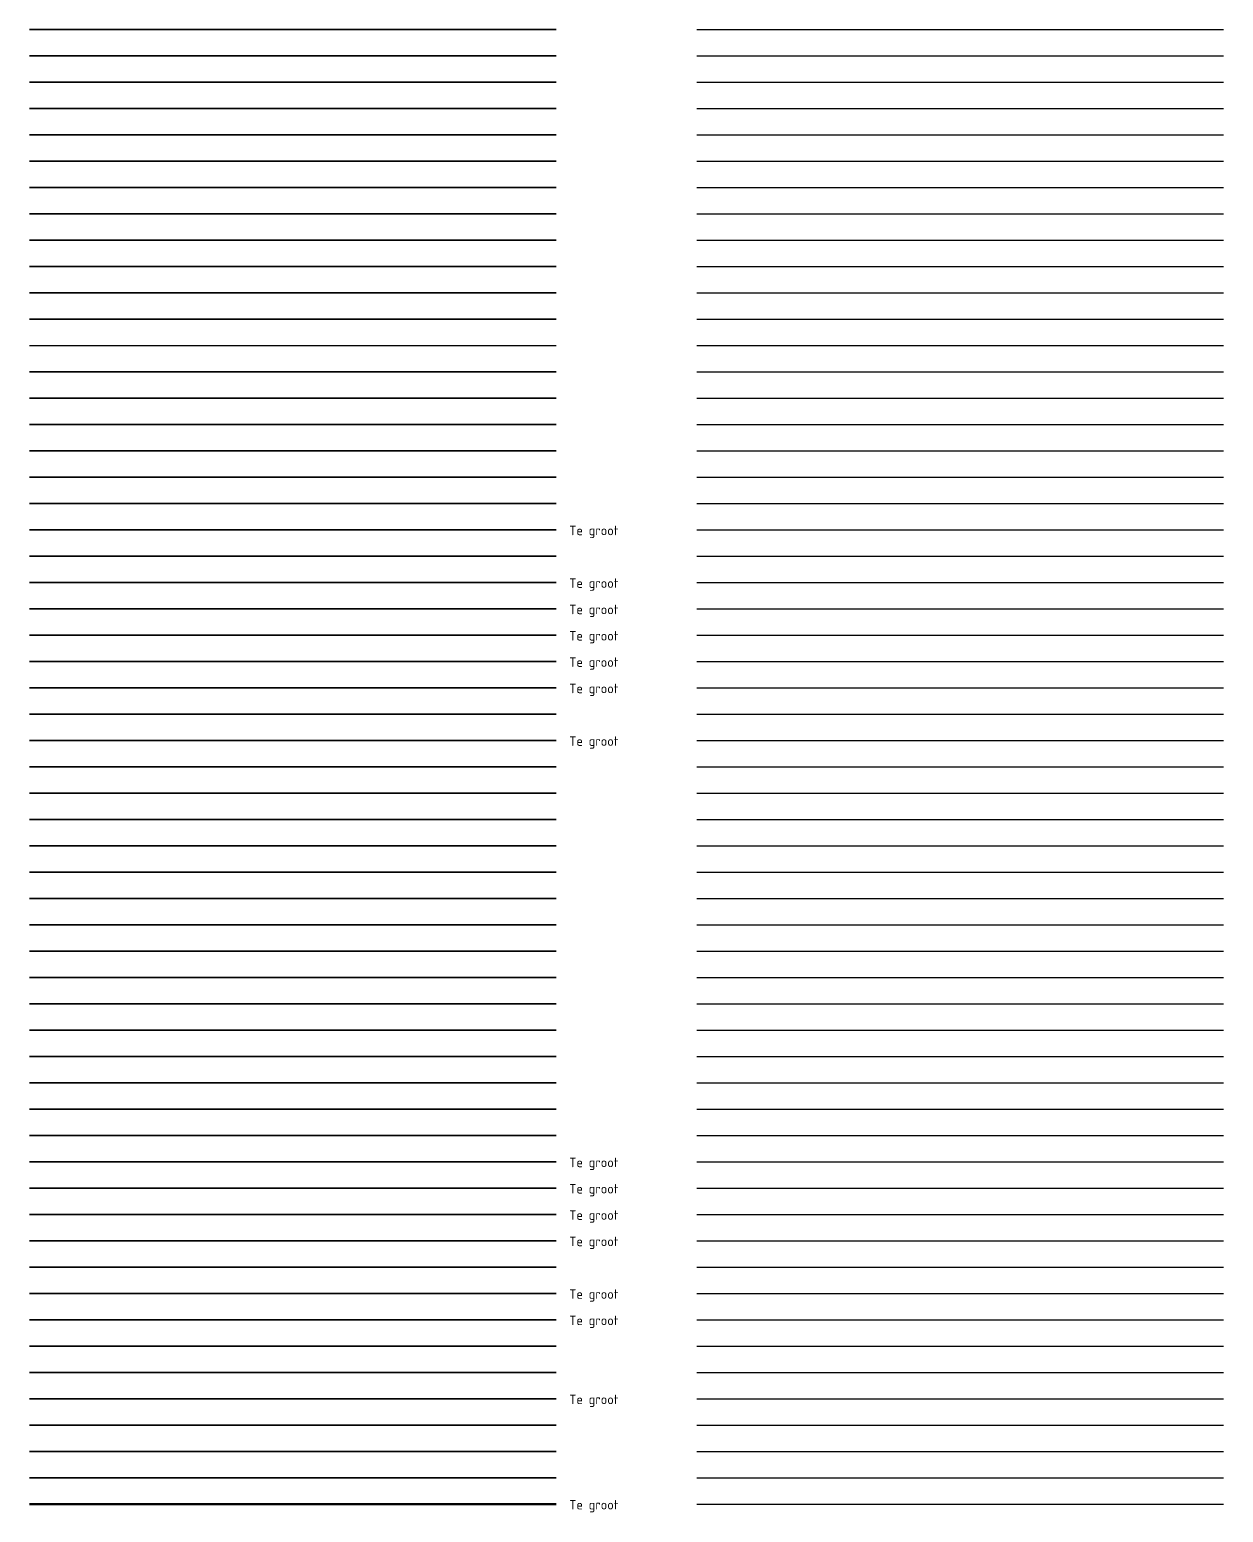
# Model space of a CAD drawing. Header units: metres. Extents: x 0 to 286, y 1 to 229.
# Drawn here: x 100 to 145.3, y 0.7 to 57 of the extents above; entities that cross this region are included whole.
import ezdxf
from ezdxf.lldxf.tags import DXFTag

# ---------------------------------------------------------------- set-up
doc = ezdxf.new("R2010")
doc.units = ezdxf.units.M
for name, color, linetype, lineweight in [('V-WE-BC-VOORSPANNING_MET AANHECHTING_KABEL-G', 180, 'V-BC-KABEL-SO', 50), ('V-WE-BV-GELEIDECONSTRUCTIE_GELEIDEBARRIER-G', 210, 'V-BV-GELEIDEBARRIER-SO', 35), ('V-WE-BV-GELEIDECONSTRUCTIE_GELEIDEBARRIER_STEPBARRIER-G', 210, 'V-BV-STEPBARRIER-SO', 35), ('V-WE-BV-GELEIDECONSTRUCTIE_GELEIDEBARRIER_STEPBARRIER_A1-G', 210, 'V-BV-A1-SO', 35), ('V-WE-BV-GELEIDECONSTRUCTIE_GELEIDEBARRIER_STEPBARRIER_BETON-G', 210, 'V-BV-STEPBARRIER_B-SO', 35), ('V-WE-BV-GELEIDECONSTRUCTIE_GELEIDEBARRIER_STEPBARRIER_BETON_PREFABGEKOPPELD-G', 210, 'V-BV-STEPBARRIER_BG-SO', 35), ('V-WE-BV-GELEIDECONSTRUCTIE_GELEIDEBARRIER_STEPBARRIER_BETON_PREFABVERANKERD-G', 210, 'V-BV-STEPBARRIER_BV-SO', 35), ('V-WE-BV-GELEIDECONSTRUCTIE_GELEIDEBARRIER_STEPBARRIER_BETON_SLIPFORMPAVER-G', 210, 'V-BV-SLIPFORM-SO', 35), ('V-WE-BV-GELEIDECONSTRUCTIE_GELEIDEBARRIER_STEPBARRIER_BEVER-G', 210, 'V-BV-BEVER-SO', 35), ('V-WE-BV-GELEIDECONSTRUCTIE_GELEIDEBARRIER_STEPBARRIER_RWS-G', 210, 'V-BV-RWS-SO', 35), ('V-WE-BV-GELEIDECONSTRUCTIE_GELEIDEBARRIER_STEPBARRIER_SAFEGUARD-G', 210, 'V-BV-SAFEGUARD-SO', 35), ('V-WE-BV-GELEIDECONSTRUCTIE_GELEIDEBARRIER_STEPBARRIER_STAALVERANKERD-G', 210, 'V-BV-STEPBARRIER_S-SO', 35), ('V-WE-BV-GELEIDECONSTRUCTIE_GELEIDEBARRIER_STEPBARRIER_VARIOGUARD-G', 210, 'V-BV-VARIOGUARD-SO', 35), ('V-WE-BV-GELEIDECONSTRUCTIE_GELEIDEBARRIER_STEPBARRIER_VECUSEC-G', 210, 'V-BV-VECUSEC-SO', 35), ('V-WE-BV-GELEIDECONSTRUCTIE_GELEIDERAIL-G', 210, 'V-BV-GELEIDERAIL-SO', 35), ('V-WE-BV-GELEIDECONSTRUCTIE_GELEIDERAIL_AARDENBAAN-G', 210, 'V-BV-GELEIDERAIL_A-SO', 35), ('V-WE-BV-GELEIDECONSTRUCTIE_GELEIDERAIL_AARDENBAAN_F2M40080-G', 210, 'V-BV-F2M40080-SO', 35), ('V-WE-BV-GELEIDECONSTRUCTIE_GELEIDERAIL_AARDENBAAN_VLP1Z13360-G', 210, 'V-BV-VLP1Z13360-SO', 35), ('V-WE-BV-GELEIDECONSTRUCTIE_GELEIDERAIL_AARDENBAAN_VLP1Z26760-G', 210, 'V-BV-VLP1Z26760-SO', 35), ('V-WE-BV-GELEIDECONSTRUCTIE_GELEIDERAIL_AARDENBAAN_VLP1ZC13360-G', 210, 'V-BV-VLP1ZC13360-SO', 35), ('V-WE-BV-GELEIDECONSTRUCTIE_GELEIDERAIL_AARDENBAAN_VLP2Z13380-G', 210, 'V-BV-VLP2Z13380-SO', 35), ('V-WE-BV-GELEIDECONSTRUCTIE_GELEIDERAIL_AARDENBAAN_VLP2Z26780-G', 210, 'V-BV-VLP2Z26780-SO', 35), ('V-WE-BV-GELEIDECONSTRUCTIE_GELEIDERAIL_AARDENBAAN_VLP2ZC13380-G', 210, 'V-BV-VLP2ZC13380-SO', 35), ('V-WE-BV-GELEIDECONSTRUCTIE_GELEIDERAIL_ANTIVERBLINDINGSSCHERM_FLEXLAMELLEN-G', 210, 'V-BV-ANTIVERBLINDINGSSCHERM-SO', 35), ('V-WE-BV-GELEIDECONSTRUCTIE_GELEIDERAIL_KUNSTWERK-G', 210, 'V-BV-GELEIDERAIL_K-SO', 35), ('V-WE-BV-GELEIDECONSTRUCTIE_GELEIDERAIL_KUNSTWERK_F2DL40080-G', 210, 'V-BV-F2DL40080-SO', 35), ('V-WE-BV-GELEIDECONSTRUCTIE_GELEIDERAIL_KUNSTWERK_VLP1DL13360-G', 210, 'V-BV-VLP1DL13360-SO', 35), ('V-WE-BV-GELEIDECONSTRUCTIE_GELEIDERAIL_KUNSTWERK_VLP1LV13360-G', 210, 'V-BV-VLP1LV13360-SO', 35), ('V-WE-BV-GELEIDECONSTRUCTIE_GELEIDERAIL_KUNSTWERK_VLP1R13360-G', 210, 'V-BV-VLP1R13360-SO', 35), ('V-WE-BV-GELEIDECONSTRUCTIE_GELEIDERAIL_KUNSTWERK_VLP2DL13380-G', 210, 'V-BV-VLP2DL13380-SO', 35), ('V-WE-BV-GELEIDECONSTRUCTIE_GELEIDERAIL_KUNSTWERK_VLP2R13380-G', 210, 'V-BV-VLP2R13380-SO', 35), ('V-WE-BV-LEUNING-G', 210, 'V-BV-LEUNING-SO', 35), ('V-WE-GK-BESCHOEIING-G', 130, 'V-GK-BESCHOEIING-SO', 35), ('V-WE-GK-BESCHOEIING_HOUT_PERKOENPALENRIJ-G', 130, 'V-GK-PERKOEN-SO', 35), ('V-WE-GR-BEPLANTING_CULTUUR_BOSPLANTSOEN-G', 90, 'V-GR-PLANTSOEN-SO', 35), ('V-WE-GW-MAAIVELD-G', 90, 'V-GW-MAAIVELD-SO', 35), ('V-WE-GW-NIETBAGGERVAK-G', 130, 'V-CONTINUOUS-SO', 35), ('V-WE-GW-RAAI-G', 10, 'V-GW-RAAI-SO', 35), ('V-WE-IE-TERREINAFSCHEIDING-G', 210, 'V-IE-TERREINAFSCHEIDING-SO', 35), ('V-WE-IE-TERREINAFSCHEIDING_KUNSTMATIG-G', 30, 'V-IE-TERREINAFSCHEIDING_KUNSTMATIG-SO', 35), ('V-WE-IE-TERREINAFSCHEIDING_NATUURLIJK-G', 60, 'V-IE-TERREINAFSCHEIDING_NATUURLIJK-SO', 35), ('V-WE-KG-BEHEERGRENS-G', 170, 'V-KG-BG-SO', 35), ('V-WE-KG-BEHEERGRENS_GEMEENTE-G', 170, 'V-KG-BGGEMEENTE-SO', 35), ('V-WE-KG-BEHEERGRENS_PRORAIL-G', 170, 'V-KG-BGPRORAIL-SO', 35), ('V-WE-KG-BEHEERGRENS_PROVINCIE-G', 170, 'V-KG-BGPROVINCIE-SO', 35), ('V-WE-KG-BEHEERGRENS_RIJK-G', 170, 'V-KG-BGRIJK-SO', 35), ('V-WE-KG-BEHEERGRENS_WATERSCHAP-G', 170, 'V-KG-BGWATERSCHAP-SO', 35), ('V-WE-KG-BENOGRENS-G', 170, 'V-KG-BENOG-SO', 35), ('V-WE-KG-BENOGRENS_GEMEENTE-G', 170, 'V-KG-BENOGGEMEENTE-SO', 35), ('V-WE-KG-BENOGRENS_PRORAIL-G', 170, 'V-KG-BENOGPRORAIL-SO', 35), ('V-WE-KG-BENOGRENS_PROVINCIE-G', 170, 'V-KG-BENOGPROVINCIE-SO', 35), ('V-WE-KG-BENOGRENS_RIJK-G', 170, 'V-KG-BENOGRIJK-SO', 35), ('V-WE-KG-BENOGRENS_RIJK_RWS-G', 170, 'V-KG-BENOGRIJKRWS-SO', 35), ('V-WE-KG-BENOGRENS_WATERSCHAP-G', 170, 'V-KG-BENOGWATERSCHAP-SO', 35), ('V-WE-KG-GRENS_AANKOOP-G', 130, 'V-KG-GVAANKOOP-SO', 35), ('V-WE-KG-GRENS_GRONDWATERBESCHERMINGSGEBIED-G', 150, 'V-KG-GWBG-SO', 35), ('V-WE-OG-AANPIJLING-T18', 10, 'Continuous', 18), ('V-WE-VH-KANTOPSLUITING_VOORKANTBAND-G', 7, 'V-CONTINUOUS-SO', 25)]:
    doc.layers.add(name, color=color, linetype=linetype, lineweight=lineweight)
doc.layers.add('V-WE-KG-BEHEERGRENS_RIJK_RWS-G', color=170, linetype='V-KG-BGRIJKRWS-SO')
doc.styles.add('NLCS-ISO-ANNOTATIEF-T18', font='NLCS-ISO.ttf', dxfattribs={"height": 1.8})
doc.styles.get("Standard").update_dxf_attribs({"font": 'arial.ttf'})
doc.linetypes.add('V-BC-KABEL-SO', pattern='A,10,-1,1.5,[24,NLCS.SHX,S=1,R=0,X=0,Y=0],1.5,-1', length=15)
doc.linetypes.add('V-BV-A1-SO', pattern='A,0.5,[19,NLCS.SHX,S=1,R=0,X=0.5,Y=0],-1,[19,NLCS.SHX,S=1,R=0,X=0.5,Y=0],-1,0.5,-1,[24,NLCS.SHX,S=0.6,R=0,X=0,Y=0],-1', length=5)
doc.linetypes.add('V-BV-ANTIVERBLINDINGSSCHERM-SO', pattern='A,1,[24,NLCS.SHX,S=0.6,R=0,X=0,Y=0],1,-1,[22,NLCS.SHX,S=1,R=0,X=0,Y=0],-1,2,-1,[22,NLCS.SHX,S=1,R=0,X=0,Y=0],-1', length=8)
doc.linetypes.add('V-BV-BEVER-SO', pattern='A,0.5,[17,NLCS.SHX,S=1,R=0,X=0,Y=0],-1,[17,NLCS.SHX,S=1,R=0,X=0,Y=0],-1,0.5,-1,[24,NLCS.SHX,S=0.6,R=0,X=0,Y=0],-1', length=5)
doc.linetypes.add('V-BV-F2DL40080-SO', pattern='A,2,-1,[248,NLCS.SHX,S=0.5,R=0,X=0,Y=0],-1,2,-1,[248,NLCS.SHX,S=0.5,R=0,X=0,Y=0],-1,2,-1,[248,NLCS.SHX,S=0.5,R=0,X=0,Y=0],-1,2,-2,[24,NLCS.SHX,S=0.6,R=0,X=0,Y=0],-2', length=18)
doc.linetypes.add('V-BV-F2M40080-SO', pattern='A,2,-1,[161,NLCS.SHX,S=0.5,R=0,X=0,Y=0],-1,2,-1,[161,NLCS.SHX,S=0.5,R=0,X=0,Y=0],-1,2,-1,[161,NLCS.SHX,S=0.5,R=0,X=0,Y=0],-1,2,-2,[24,NLCS.SHX,S=0.6,R=0,X=0,Y=0],-2', length=18)
doc.linetypes.add('V-BV-GELEIDEBARRIER-SO', pattern='A,5,[24,NLCS.SHX,S=1,R=0,X=0.5,Y=0],5,-3,[109,NLCS.SHX,S=1,R=0,X=0,Y=0],-3', length=16)
doc.linetypes.add('V-BV-GELEIDERAIL-SO', pattern='A,5,[24,NLCS.SHX,S=0.6,R=0,X=10.5,Y=0],5,-3,[108,NLCS.SHX,S=1,R=0,X=0,Y=0],-3', length=16)
doc.linetypes.add('V-BV-GELEIDERAIL_A-SO', pattern='A,2,-1,[160,NLCS.SHX,S=0.5,R=0,X=0,Y=0],-1,2,-1,[160,NLCS.SHX,S=0.5,R=0,X=0,Y=0],-1,2,-1,[160,NLCS.SHX,S=0.5,R=0,X=0,Y=0],-1,2,-2,[24,NLCS.SHX,S=0.6,R=0,X=0,Y=0],-2', length=18)
doc.linetypes.add('V-BV-GELEIDERAIL_K-SO', pattern='A,2,-1,[170,NLCS.SHX,S=0.5,R=0,X=0,Y=0],-1,2,-1,[170,NLCS.SHX,S=0.5,R=0,X=0,Y=0],-1,2,-1,[170,NLCS.SHX,S=0.5,R=0,X=0,Y=0],-1,2,-2,[24,NLCS.SHX,S=1,R=0,X=0,Y=0],-2', length=18)
doc.linetypes.add('V-BV-LEUNING-SO', pattern='A,1,[24,NLCS.SHX,S=0.6,R=0,X=0,Y=0],1,[69,NLCS.SHX,S=0.2,R=0,X=0,Y=0],1,[24,NLCS.SHX,S=1,R=0,X=0,Y=0],1', length=4)
doc.linetypes.add('V-BV-RWS-SO', pattern='A,0.5,[19,NLCS.SHX,S=1,R=0,X=0.5,Y=0],-1,[19,NLCS.SHX,S=1,R=0,X=0.5,Y=0],-1,0.5,-1,[24,NLCS.SHX,S=1,R=0,X=0,Y=0],-1', length=5)
doc.linetypes.add('V-BV-SAFEGUARD-SO', pattern='A,0.5,-2,[8,NLCS.SHX,S=1,R=0,X=-1,Y=0],0.5,-1,[24,NLCS.SHX,S=1,R=0,X=0,Y=0],-1', length=5)
doc.linetypes.add('V-BV-SLIPFORM-SO', pattern='A,1,-1,[9,NLCS.SHX,S=1,R=0,X=-1,Y=0],1,-1,[24,NLCS.SHX,S=1,R=0,X=0,Y=0],-1', length=5)
doc.linetypes.add('V-BV-STEPBARRIER-SO', pattern='A,1,-1,[16,NLCS.SHX,S=1,R=0,X=-1,Y=0],1,-1,[24,NLCS.SHX,S=1,R=0,X=0,Y=0],-1', length=5)
doc.linetypes.add('V-BV-STEPBARRIER_B-SO', pattern='A,1,-1,[17,NLCS.SHX,S=1,R=0,X=-1,Y=0],1,-1,[24,NLCS.SHX,S=0.6,R=0,X=0,Y=0],-1', length=5)
doc.linetypes.add('V-BV-STEPBARRIER_BG-SO', pattern='A,0.5,-1,[17,NLCS.SHX,S=1,R=0,X=-1,Y=0],1,[22,NLCS.SHX,S=1,R=0,X=0,Y=0],0.5,-1,[24,NLCS.SHX,S=0.6,R=0,X=0,Y=0],-1', length=5)
doc.linetypes.add('V-BV-STEPBARRIER_BV-SO', pattern='A,1,-1,[18,NLCS.SHX,S=1,R=0,X=-1,Y=0],1,-1,[24,NLCS.SHX,S=0.6,R=0,X=0,Y=0],-1', length=5)
doc.linetypes.add('V-BV-STEPBARRIER_S-SO', pattern='A,1,-1,[19,NLCS.SHX,S=1,R=0,X=-0.5,Y=0],1,-1,[24,NLCS.SHX,S=0.6,R=0,X=0,Y=0],-1', length=5)
doc.linetypes.add('V-BV-VARIOGUARD-SO', pattern='A,0.5,-2,[21,NLCS.SHX,S=1,R=0,X=-1,Y=0],0.5,-1,[24,NLCS.SHX,S=1,R=0,X=0,Y=0],-1', length=5)
doc.linetypes.add('V-BV-VECUSEC-SO', pattern='A,0.5,-2,[129,NLCS.SHX,S=1,R=0,X=-1,Y=0],0.5,-1,[24,NLCS.SHX,S=1,R=0,X=0,Y=0],-1', length=5)
doc.linetypes.add('V-BV-VLP1DL13360-SO', pattern='A,2,-1,[249,NLCS.SHX,S=0.5,R=0,X=0,Y=0],-1,2,-1,[249,NLCS.SHX,S=0.5,R=0,X=0,Y=0],-1,2,-1,[249,NLCS.SHX,S=0.5,R=0,X=0,Y=0],-1,2,-2,[24,NLCS.SHX,S=0.6,R=0,X=0,Y=0],-2', length=18)
doc.linetypes.add('V-BV-VLP1LV13360-SO', pattern='A,2,-1,[173,NLCS.SHX,S=0.5,R=0,X=0,Y=0],-1,2,-1,[173,NLCS.SHX,S=0.5,R=0,X=0,Y=0],-1,2,-1,[173,NLCS.SHX,S=0.5,R=0,X=0,Y=0],-1,2,-2,[24,NLCS.SHX,S=0.6,R=0,X=0,Y=0],-2', length=18)
doc.linetypes.add('V-BV-VLP1R13360-SO', pattern='A,2,-1,[130,NLCS.SHX,S=0.5,R=0,X=0,Y=0],-1,2,-1,[130,NLCS.SHX,S=0.5,R=0,X=0,Y=0],-1,2,-1,[130,NLCS.SHX,S=0.5,R=0,X=0,Y=0],-1,2,-2,[24,NLCS.SHX,S=0.6,R=0,X=0,Y=0],-2', length=18)
doc.linetypes.add('V-BV-VLP1Z13360-SO', pattern='A,2,-1,[127,NLCS.SHX,S=0.5,R=0,X=0,Y=0],-1,2,-1,[127,NLCS.SHX,S=0.5,R=0,X=0,Y=0],-1,2,-1,[127,NLCS.SHX,S=0.5,R=0,X=0,Y=0],-1,2,-2,[24,NLCS.SHX,S=0.6,R=0,X=0,Y=0],-2', length=18)
doc.linetypes.add('V-BV-VLP1Z26760-SO', pattern='A,2,-1,[164,NLCS.SHX,S=0.5,R=0,X=0,Y=0],-1,2,-1,[164,NLCS.SHX,S=0.5,R=0,X=0,Y=0],-1,2,-1,[164,NLCS.SHX,S=0.5,R=0,X=0,Y=0],-1,2,-2,[24,NLCS.SHX,S=0.6,R=0,X=0,Y=0],-2', length=18)
doc.linetypes.add('V-BV-VLP1ZC13360-SO', pattern='A,2,-1,[162,NLCS.SHX,S=0.5,R=0,X=0,Y=0],-1,2,-1,[162,NLCS.SHX,S=0.5,R=0,X=0,Y=0],-1,2,-1,[162,NLCS.SHX,S=0.5,R=0,X=0,Y=0],-1,2,-2,[24,NLCS.SHX,S=0.6,R=0,X=0,Y=0],-2', length=18)
doc.linetypes.add('V-BV-VLP2DL13380-SO', pattern='A,2,-1,[172,NLCS.SHX,S=0.5,R=0,X=0,Y=0],-1,2,-1,[172,NLCS.SHX,S=0.5,R=0,X=0,Y=0],-1,2,-1,[172,NLCS.SHX,S=0.5,R=0,X=0,Y=0],-1,2,-2,[24,NLCS.SHX,S=0.6,R=0,X=0,Y=0],-2', length=18)
doc.linetypes.add('V-BV-VLP2R13380-SO', pattern='A,2,-1,[131,NLCS.SHX,S=0.5,R=0,X=0,Y=0],-1,2,-1,[131,NLCS.SHX,S=0.5,R=0,X=0,Y=0],-1,2,-1,[131,NLCS.SHX,S=0.5,R=0,X=0,Y=0],-1,2,-2,[24,NLCS.SHX,S=0.6,R=0,X=0,Y=0],-2', length=18)
doc.linetypes.add('V-BV-VLP2Z13380-SO', pattern='A,2,-1,[165,NLCS.SHX,S=0.5,R=0,X=0,Y=0],-1,2,-1,[165,NLCS.SHX,S=0.5,R=0,X=0,Y=0],-1,2,-1,[165,NLCS.SHX,S=0.5,R=0,X=0,Y=0],-1,2,-2,[24,NLCS.SHX,S=0.6,R=0,X=0,Y=0],-2', length=18)
doc.linetypes.add('V-BV-VLP2Z26780-SO', pattern='A,2,-1,[167,NLCS.SHX,S=0.5,R=0,X=0,Y=0],-1,2,-1,[167,NLCS.SHX,S=0.5,R=0,X=0,Y=0],-1,2,-1,[167,NLCS.SHX,S=0.5,R=0,X=0,Y=0],-1,2,-2,[24,NLCS.SHX,S=0.6,R=0,X=0,Y=0],-2', length=18)
doc.linetypes.add('V-BV-VLP2ZC13380-SO', pattern='A,2,-1,[166,NLCS.SHX,S=0.5,R=0,X=0,Y=0],-1,2,-1,[166,NLCS.SHX,S=0.5,R=0,X=0,Y=0],-1,2,-1,[166,NLCS.SHX,S=0.5,R=0,X=0,Y=0],-1,2,-2,[24,NLCS.SHX,S=0.6,R=0,X=0,Y=0],-2', length=18)
doc.linetypes.add('V-CONTINUOUS-SO', pattern='A,3.5,[24,NLCS.SHX,S=0.5,R=0,X=0,Y=0],3.5', length=7)
doc.linetypes.add('V-GK-BESCHOEIING-SO', pattern='A,9,[23,NLCS.SHX,S=1,R=0,X=0,Y=0],9,-3,[1,NLCS.SHX,S=0.6,R=0,X=0,Y=0],-3', length=24)
doc.linetypes.add('V-GK-PERKOEN-SO', pattern='A,9,[23,NLCS.SHX,S=1,R=0,X=0,Y=0],9,-2.4,[2,NLCS.SHX,S=0.6,R=0,X=0,Y=0],-2.4,[2,NLCS.SHX,S=0.6,R=0,X=0,Y=0],-2.4,[2,NLCS.SHX,S=0.6,R=0,X=0,Y=0],-2.4,[2,NLCS.SHX,S=0.6,R=0,X=0,Y=0],-2.4', length=30)
doc.linetypes.add('V-GR-PLANTSOEN-SO', pattern='A,0,-0.0001,[23,NLCS.SHX,S=1,R=0,X=0,Y=1],-0.0001,[179,NLCS.SHX,S=1.5,R=0,X=0,Y=0],-4', length=4.0002)
doc.linetypes.add('V-GW-MAAIVELD-SO', pattern='A,4,[23,NLCS.SHX,S=0.5,R=0,X=0,Y=0],12,[40,NLCS.SHX,S=1,R=0,X=0,Y=-0.5],12', length=28)
doc.linetypes.add('V-GW-RAAI-SO', pattern='A,7.5,[24,NLCS.SHX,S=1,R=0,X=0,Y=0],7.5,-1,2,-1', length=19)
doc.linetypes.add('V-IE-TERREINAFSCHEIDING-SO', pattern='A,8,[24,NLCS.SHX,S=0.6,R=0,X=-4,Y=0],-2', length=10)
doc.linetypes.add('V-IE-TERREINAFSCHEIDING_KUNSTMATIG-SO', pattern='A,2,[24,NLCS.SHX,S=0.6,R=0,X=-1,Y=0],2,[82,NLCS.SHX,S=0.75,R=90,X=0,Y=0],2,[24,NLCS.SHX,S=0.6,R=0,X=1,Y=0],2,-2', length=10)
doc.linetypes.add('V-IE-TERREINAFSCHEIDING_NATUURLIJK-SO', pattern='A,2,[24,NLCS.SHX,S=0.6,R=0,X=-1,Y=0],2,[67,NLCS.SHX,S=0.75,R=45,X=0,Y=0],2,[24,NLCS.SHX,S=0.6,R=0,X=1,Y=0],2,-2', length=10)
doc.linetypes.add('V-KG-BENOG-SO', pattern='A,5.5,[24,NLCS.SHX,S=0.6,R=0,X=-2.75,Y=0],-1.5,[2,NLCS.SHX,S=0.5,R=0,X=0,Y=0],-1.5,5.5,[24,NLCS.SHX,S=0.6,R=0,X=-2.75,Y=0],-1.5,[4,NLCS.SHX,S=1,R=0,X=0,Y=0],-1.5', length=17)
tags = doc.linetypes.add('V-KG-BENOGGEMEENTE-SO', pattern='A,5.5,[24,NLCS.SHX,S=0.6,R=0,X=-2.75,Y=0],-1.5,[4,NLCS.SHX,S=1,R=0,X=0,Y=0],-1.5,5.5,[24,NLCS.SHX,S=0.6,R=0,X=-2.75,Y=0],-1.5,[2,NLCS.SHX,S=0.5,R=0,X=0,Y=0],-1.5,5.5,[24,NLCS.SHX,S=0.6,R=0,X=-2.75,Y=0],-1.5,["G",Standard,S=1.8,R=0,X=-0.5,Y=-0.9],-1.5', length=25.5).pattern_tags.tags
tags[48] = DXFTag(74, 10)
tags = doc.linetypes.add('V-KG-BENOGPRORAIL-SO', pattern='A,5.5,[24,NLCS.SHX,S=0.6,R=0,X=-2.75,Y=0],-1.5,[4,NLCS.SHX,S=1,R=0,X=0,Y=0],-1.5,5.5,[24,NLCS.SHX,S=0.6,R=0,X=-2.75,Y=0],-1.5,[2,NLCS.SHX,S=0.5,R=0,X=0,Y=0],-1.5,5.5,[24,NLCS.SHX,S=0.6,R=0,X=-2.75,Y=0],-2,["PR",Standard,S=1.8,R=0,X=-1.5,Y=-0.9],-3', length=27.5).pattern_tags.tags
tags[48] = DXFTag(74, 10)
tags = doc.linetypes.add('V-KG-BENOGPROVINCIE-SO', pattern='A,5.5,[24,NLCS.SHX,S=0.6,R=0,X=-2.75,Y=0],-1.5,[4,NLCS.SHX,S=1,R=0,X=0,Y=0],-1.5,5.5,[24,NLCS.SHX,S=0.6,R=0,X=-2.75,Y=0],-1.5,[2,NLCS.SHX,S=0.5,R=0,X=0,Y=0],-1.5,5.5,[24,NLCS.SHX,S=0.6,R=0,X=-2.75,Y=0],-1.5,["P",Standard,S=1.8,R=0,X=0,Y=-0.5],-1.5', length=25.5).pattern_tags.tags
tags[48] = DXFTag(74, 10)
tags = doc.linetypes.add('V-KG-BENOGRIJK-SO', pattern='A,5.5,[24,NLCS.SHX,S=0.6,R=0,X=-2.75,Y=0],-1.5,[4,NLCS.SHX,S=1,R=0,X=0,Y=0],-1.5,5.5,[24,NLCS.SHX,S=0.6,R=0,X=-2.75,Y=0],-1.5,[2,NLCS.SHX,S=0.5,R=0,X=0,Y=0],-1.5,5.5,[24,NLCS.SHX,S=0.6,R=0,X=-2.75,Y=0],-1.5,["R",Standard,S=1.8,R=0,X=-0.5,Y=-0.9],-1.5', length=25.5).pattern_tags.tags
tags[48] = DXFTag(74, 10)
tags = doc.linetypes.add('V-KG-BENOGRIJKRWS-SO', pattern='A,5.5,[24,NLCS.SHX,S=0.6,R=0,X=-2.75,Y=0],-1.5,[4,NLCS.SHX,S=1,R=0,X=0,Y=0],-1.5,5.5,[24,NLCS.SHX,S=0.6,R=0,X=-2.75,Y=0],-1.5,[2,NLCS.SHX,S=0.5,R=0,X=0,Y=0],-1.5,5.5,[24,NLCS.SHX,S=0.6,R=0,X=-2.75,Y=0],-3,["RWS",Standard,S=1.8,R=0,X=-2.4,Y=-0.9],-3', length=28.5).pattern_tags.tags
tags[48] = DXFTag(74, 10)
tags = doc.linetypes.add('V-KG-BENOGWATERSCHAP-SO', pattern='A,5.5,[24,NLCS.SHX,S=0.6,R=0,X=-2.75,Y=0],-1.5,[4,NLCS.SHX,S=1,R=0,X=0,Y=0],-1.5,5.5,[24,NLCS.SHX,S=0.6,R=0,X=-2.75,Y=0],-1.5,[2,NLCS.SHX,S=0.5,R=0,X=0,Y=0],-1.5,5.5,[24,NLCS.SHX,S=0.6,R=0,X=-2.75,Y=0],-1.5,["W",Standard,S=1.8,R=0,X=-0.5,Y=-0.9],-1.5', length=25.5).pattern_tags.tags
tags[48] = DXFTag(74, 10)
doc.linetypes.add('V-KG-BG-SO', pattern='A,5.5,[24,NLCS.SHX,S=0.6,R=0,X=-2.75,Y=0],-2,[4,NLCS.SHX,S=1,R=0,X=0,Y=0],-2', length=9.5)
tags = doc.linetypes.add('V-KG-BGGEMEENTE-SO', pattern='A,5.5,[24,NLCS.SHX,S=0.6,R=0,X=-2.75,Y=0],-2,["G",Standard,S=1.8,R=0,X=-0.5,Y=-0.9],-2,5.5,[24,NLCS.SHX,S=0.6,R=0,X=-2.75,Y=0],-2,[4,NLCS.SHX,S=1,R=0,X=0,Y=0],-2', length=19).pattern_tags.tags
tags[12] = DXFTag(74, 10)
tags = doc.linetypes.add('V-KG-BGPRORAIL-SO', pattern='A,5.5,[24,NLCS.SHX,S=0.6,R=0,X=-2.75,Y=0],-2,["PR",Standard,S=1.8,R=0,X=-1,Y=-0.9],-3,5.5,[24,NLCS.SHX,S=0.6,R=0,X=-2.75,Y=0],-2,[4,NLCS.SHX,S=1,R=0,X=0,Y=0],-2', length=20).pattern_tags.tags
tags[12] = DXFTag(74, 10)
tags = doc.linetypes.add('V-KG-BGPROVINCIE-SO', pattern='A,5.5,[24,NLCS.SHX,S=0.6,R=0,X=-2.75,Y=0],-2,["P",Standard,S=1.8,R=0,X=-0.5,Y=-0.9],-2,5.5,[24,NLCS.SHX,S=0.6,R=0,X=-2.75,Y=0],-2,[4,NLCS.SHX,S=1,R=0,X=0,Y=0],-2', length=19).pattern_tags.tags
tags[12] = DXFTag(74, 10)
tags = doc.linetypes.add('V-KG-BGRIJK-SO', pattern='A,5.5,[24,NLCS.SHX,S=0.6,R=0,X=-2.75,Y=0],-2,["R",Standard,S=1.8,R=0,X=-0.5,Y=-0.9],-2,5.5,[24,NLCS.SHX,S=0.6,R=0,X=-2.75,Y=0],-2,[4,NLCS.SHX,S=1,R=0,X=0,Y=0],-2', length=19).pattern_tags.tags
tags[12] = DXFTag(74, 10)
tags = doc.linetypes.add('V-KG-BGRIJKRWS-SO', pattern='A,5.5,[24,NLCS.SHX,S=0.6,R=0,X=-2.75,Y=0],-3,["RWS",Standard,S=1.8,R=0,X=-2.4,Y=-0.9],-3,5.5,[24,NLCS.SHX,S=0.6,R=0,X=-2.75,Y=0],-2.5,[4,NLCS.SHX,S=1,R=0,X=0,Y=0],-2.5', length=22).pattern_tags.tags
tags[12] = DXFTag(74, 10)
tags = doc.linetypes.add('V-KG-BGWATERSCHAP-SO', pattern='A,5.5,[24,NLCS.SHX,S=0.6,R=0,X=-2.75,Y=0],-2,["W",Standard,S=1.8,R=0,X=-0.5,Y=-0.9],-2,5.5,[24,NLCS.SHX,S=0.6,R=0,X=-2.75,Y=0],-2,[4,NLCS.SHX,S=1,R=0,X=0,Y=0],-2', length=19).pattern_tags.tags
tags[12] = DXFTag(74, 10)
doc.linetypes.add('V-KG-GVAANKOOP-SO', pattern='A,6,[24,NLCS.SHX,S=0.6,R=0,X=-3,Y=0],-3,0,-3,6,-3', length=21)
doc.linetypes.add('V-KG-GWBG-SO', pattern='A,5.5,[24,NLCS.SHX,S=0.6,R=0,X=-2.75,Y=0],-2,[33,NLCS.SHX,S=1,R=0,X=0,Y=0],-2,5.5,[24,NLCS.SHX,S=0.6,R=0,X=-2.75,Y=0],-2,[5,NLCS.SHX,S=0.75,R=0,X=0,Y=0],-2', length=19)

msp = doc.modelspace()

# ---------------------------------------------------------------- linework, layer by layer
at = {"layer": 'V-WE-BC-VOORSPANNING_MET AANHECHTING_KABEL-G', "color": 2}
msp.add_line((100, 1), (120, 1), dxfattribs=at)
at = {"layer": 'V-WE-BV-GELEIDECONSTRUCTIE_GELEIDEBARRIER-G', "color": 3}
msp.add_line((100, 14), (120, 14), dxfattribs=at)
at = {"layer": 'V-WE-BV-GELEIDECONSTRUCTIE_GELEIDEBARRIER_STEPBARRIER-G', "color": 3}
msp.add_line((100, 13), (120, 13), dxfattribs=at)
at = {"layer": 'V-WE-BV-GELEIDECONSTRUCTIE_GELEIDEBARRIER_STEPBARRIER_A1-G', "color": 3}
msp.add_line((100, 2), (120, 2), dxfattribs=at)
at = {"layer": 'V-WE-BV-GELEIDECONSTRUCTIE_GELEIDEBARRIER_STEPBARRIER_BETON-G', "color": 3}
msp.add_line((100, 6), (120, 6), dxfattribs=at)
at = {"layer": 'V-WE-BV-GELEIDECONSTRUCTIE_GELEIDEBARRIER_STEPBARRIER_BETON_PREFABGEKOPPELD-G', "color": 3}
msp.add_line((100, 3), (120, 3), dxfattribs=at)
at = {"layer": 'V-WE-BV-GELEIDECONSTRUCTIE_GELEIDEBARRIER_STEPBARRIER_BETON_PREFABVERANKERD-G', "color": 3}
msp.add_line((100, 4), (120, 4), dxfattribs=at)
at = {"layer": 'V-WE-BV-GELEIDECONSTRUCTIE_GELEIDEBARRIER_STEPBARRIER_BETON_SLIPFORMPAVER-G', "color": 3}
msp.add_line((100, 5), (120, 5), dxfattribs=at)
at = {"layer": 'V-WE-BV-GELEIDECONSTRUCTIE_GELEIDEBARRIER_STEPBARRIER_BEVER-G', "color": 3}
msp.add_line((100, 7), (120, 7), dxfattribs=at)
at = {"layer": 'V-WE-BV-GELEIDECONSTRUCTIE_GELEIDEBARRIER_STEPBARRIER_RWS-G', "color": 3}
msp.add_line((100, 8), (120, 8), dxfattribs=at)
at = {"layer": 'V-WE-BV-GELEIDECONSTRUCTIE_GELEIDEBARRIER_STEPBARRIER_SAFEGUARD-G', "color": 3}
msp.add_line((100, 9), (120, 9), dxfattribs=at)
at = {"layer": 'V-WE-BV-GELEIDECONSTRUCTIE_GELEIDEBARRIER_STEPBARRIER_STAALVERANKERD-G', "color": 3}
msp.add_line((100, 10), (120, 10), dxfattribs=at)
at = {"layer": 'V-WE-BV-GELEIDECONSTRUCTIE_GELEIDEBARRIER_STEPBARRIER_VARIOGUARD-G', "color": 3}
msp.add_line((100, 11), (120, 11), dxfattribs=at)
at = {"layer": 'V-WE-BV-GELEIDECONSTRUCTIE_GELEIDEBARRIER_STEPBARRIER_VECUSEC-G', "color": 3}
msp.add_line((100, 12), (120, 12), dxfattribs=at)
at = {"layer": 'V-WE-BV-GELEIDECONSTRUCTIE_GELEIDERAIL-G', "color": 3}
msp.add_line((100, 31), (120, 31), dxfattribs=at)
at = {"layer": 'V-WE-BV-GELEIDECONSTRUCTIE_GELEIDERAIL_AARDENBAAN-G', "color": 3}
msp.add_line((100, 22), (120, 22), dxfattribs=at)
at = {"layer": 'V-WE-BV-GELEIDECONSTRUCTIE_GELEIDERAIL_AARDENBAAN_F2M40080-G', "color": 3}
msp.add_line((100, 15), (120, 15), dxfattribs=at)
at = {"layer": 'V-WE-BV-GELEIDECONSTRUCTIE_GELEIDERAIL_AARDENBAAN_VLP1Z13360-G', "color": 3}
msp.add_line((100, 16), (120, 16), dxfattribs=at)
at = {"layer": 'V-WE-BV-GELEIDECONSTRUCTIE_GELEIDERAIL_AARDENBAAN_VLP1Z26760-G', "color": 3}
msp.add_line((100, 17), (120, 17), dxfattribs=at)
at = {"layer": 'V-WE-BV-GELEIDECONSTRUCTIE_GELEIDERAIL_AARDENBAAN_VLP1ZC13360-G', "color": 3}
msp.add_line((100, 18), (120, 18), dxfattribs=at)
at = {"layer": 'V-WE-BV-GELEIDECONSTRUCTIE_GELEIDERAIL_AARDENBAAN_VLP2Z13380-G', "color": 3}
msp.add_line((100, 19), (120, 19), dxfattribs=at)
at = {"layer": 'V-WE-BV-GELEIDECONSTRUCTIE_GELEIDERAIL_AARDENBAAN_VLP2Z26780-G', "color": 3}
msp.add_line((100, 20), (120, 20), dxfattribs=at)
at = {"layer": 'V-WE-BV-GELEIDECONSTRUCTIE_GELEIDERAIL_AARDENBAAN_VLP2ZC13380-G', "color": 3}
msp.add_line((100, 21), (120, 21), dxfattribs=at)
at = {"layer": 'V-WE-BV-GELEIDECONSTRUCTIE_GELEIDERAIL_ANTIVERBLINDINGSSCHERM_FLEXLAMELLEN-G', "color": 3}
msp.add_line((100, 23), (120, 23), dxfattribs=at)
at = {"layer": 'V-WE-BV-GELEIDECONSTRUCTIE_GELEIDERAIL_KUNSTWERK-G', "color": 3}
msp.add_line((100, 30), (120, 30), dxfattribs=at)
at = {"layer": 'V-WE-BV-GELEIDECONSTRUCTIE_GELEIDERAIL_KUNSTWERK_F2DL40080-G', "color": 3}
msp.add_line((100, 24), (120, 24), dxfattribs=at)
at = {"layer": 'V-WE-BV-GELEIDECONSTRUCTIE_GELEIDERAIL_KUNSTWERK_VLP1DL13360-G', "color": 3}
msp.add_line((100, 25), (120, 25), dxfattribs=at)
at = {"layer": 'V-WE-BV-GELEIDECONSTRUCTIE_GELEIDERAIL_KUNSTWERK_VLP1LV13360-G', "color": 3}
msp.add_line((100, 26), (120, 26), dxfattribs=at)
at = {"layer": 'V-WE-BV-GELEIDECONSTRUCTIE_GELEIDERAIL_KUNSTWERK_VLP1R13360-G', "color": 3}
msp.add_line((100, 27), (120, 27), dxfattribs=at)
at = {"layer": 'V-WE-BV-GELEIDECONSTRUCTIE_GELEIDERAIL_KUNSTWERK_VLP2DL13380-G', "color": 3}
msp.add_line((100, 28), (120, 28), dxfattribs=at)
at = {"layer": 'V-WE-BV-GELEIDECONSTRUCTIE_GELEIDERAIL_KUNSTWERK_VLP2R13380-G', "color": 3}
msp.add_line((100, 29), (120, 29), dxfattribs=at)
at = {"layer": 'V-WE-BV-LEUNING-G', "color": 3}
msp.add_line((100, 32), (120, 32), dxfattribs=at)
at = {"layer": 'V-WE-GK-BESCHOEIING-G', "color": 4}
msp.add_line((100, 34), (120, 34), dxfattribs=at)
at = {"layer": 'V-WE-GK-BESCHOEIING_HOUT_PERKOENPALENRIJ-G', "color": 4}
msp.add_line((100, 33), (120, 33), dxfattribs=at)
at = {"layer": 'V-WE-GR-BEPLANTING_CULTUUR_BOSPLANTSOEN-G', "color": 5}
msp.add_line((100, 35), (120, 35), dxfattribs=at)
at = {"layer": 'V-WE-GW-MAAIVELD-G', "color": 6}
msp.add_line((100, 36), (120, 36), dxfattribs=at)
at = {"layer": 'V-WE-GW-NIETBAGGERVAK-G', "color": 6}
msp.add_line((100, 37), (120, 37), dxfattribs=at)
at = {"layer": 'V-WE-GW-RAAI-G', "color": 6}
msp.add_line((100, 38), (120, 38), dxfattribs=at)
at = {"layer": 'V-WE-IE-TERREINAFSCHEIDING-G', "color": 1}
msp.add_line((100, 41), (120, 41), dxfattribs=at)
at = {"layer": 'V-WE-IE-TERREINAFSCHEIDING_KUNSTMATIG-G', "color": 1}
msp.add_line((100, 39), (120, 39), dxfattribs=at)
at = {"layer": 'V-WE-IE-TERREINAFSCHEIDING_NATUURLIJK-G', "color": 1}
msp.add_line((100, 40), (120, 40), dxfattribs=at)
at = {"layer": 'V-WE-KG-BEHEERGRENS-G', "color": 2}
msp.add_line((100, 48), (120, 48), dxfattribs=at)
at = {"layer": 'V-WE-KG-BEHEERGRENS_GEMEENTE-G', "color": 2}
msp.add_line((100, 42), (120, 42), dxfattribs=at)
at = {"layer": 'V-WE-KG-BEHEERGRENS_PRORAIL-G', "color": 2}
msp.add_line((100, 43), (120, 43), dxfattribs=at)
at = {"layer": 'V-WE-KG-BEHEERGRENS_PROVINCIE-G', "color": 2}
msp.add_line((100, 44), (120, 44), dxfattribs=at)
at = {"layer": 'V-WE-KG-BEHEERGRENS_RIJK-G', "color": 2}
msp.add_line((100, 46), (120, 46), dxfattribs=at)
at = {"layer": 'V-WE-KG-BEHEERGRENS_RIJK_RWS-G', "color": 2}
msp.add_line((100, 45), (120, 45), dxfattribs=at)
at = {"layer": 'V-WE-KG-BEHEERGRENS_WATERSCHAP-G', "color": 2}
msp.add_line((100, 47), (120, 47), dxfattribs=at)
at = {"layer": 'V-WE-KG-BENOGRENS-G', "color": 2}
msp.add_line((100, 55), (120, 55), dxfattribs=at)
at = {"layer": 'V-WE-KG-BENOGRENS_GEMEENTE-G', "color": 2}
msp.add_line((100, 49), (120, 49), dxfattribs=at)
at = {"layer": 'V-WE-KG-BENOGRENS_PRORAIL-G', "color": 2}
msp.add_line((100, 50), (120, 50), dxfattribs=at)
at = {"layer": 'V-WE-KG-BENOGRENS_PROVINCIE-G', "color": 2}
msp.add_line((100, 51), (120, 51), dxfattribs=at)
at = {"layer": 'V-WE-KG-BENOGRENS_RIJK-G', "color": 2}
msp.add_line((100, 53), (120, 53), dxfattribs=at)
at = {"layer": 'V-WE-KG-BENOGRENS_RIJK_RWS-G', "color": 2}
msp.add_line((100, 52), (120, 52), dxfattribs=at)
at = {"layer": 'V-WE-KG-BENOGRENS_WATERSCHAP-G', "color": 2}
msp.add_line((100, 54), (120, 54), dxfattribs=at)
at = {"layer": 'V-WE-KG-GRENS_AANKOOP-G', "color": 2}
msp.add_line((100, 56), (120, 56), dxfattribs=at)
at = {"layer": 'V-WE-KG-GRENS_GRONDWATERBESCHERMINGSGEBIED-G', "color": 2}
msp.add_line((100, 57), (120, 57), dxfattribs=at)
at = {"layer": 'V-WE-VH-KANTOPSLUITING_VOORKANTBAND-G', "flags": 128}
for points in [[(125.35, 57), (145.35, 57)], [(125.35, 56), (145.35, 56)], [(125.35, 55), (145.35, 55)], [(125.35, 54), (145.35, 54)], [(125.35, 53), (145.35, 53)], [(125.35, 52), (145.35, 52)], [(125.35, 51), (145.35, 51)], [(125.35, 50), (145.35, 50)], [(125.35, 49), (145.35, 49)], [(125.35, 48), (145.35, 48)], [(125.35, 47), (145.35, 47)], [(125.35, 46), (145.35, 46)], [(125.35, 45), (145.35, 45)], [(125.35, 44), (145.35, 44)], [(125.35, 43), (145.35, 43)], [(125.35, 42), (145.35, 42)], [(125.35, 41), (145.35, 41)], [(125.35, 40), (145.35, 40)], [(125.35, 39), (145.35, 39)], [(125.35, 38), (145.35, 38)], [(125.35, 37), (145.35, 37)], [(125.35, 36), (145.35, 36)], [(125.35, 35), (145.35, 35)], [(125.35, 34), (145.35, 34)], [(125.35, 33), (145.35, 33)], [(125.35, 32), (145.35, 32)], [(125.35, 31), (145.35, 31)], [(125.35, 30), (145.35, 30)], [(125.35, 29), (145.35, 29)], [(125.35, 28), (145.35, 28)], [(125.35, 27), (145.35, 27)], [(125.35, 26), (145.35, 26)], [(125.35, 25), (145.35, 25)], [(125.35, 24), (145.35, 24)], [(125.35, 23), (145.35, 23)], [(125.35, 22), (145.35, 22)], [(125.35, 21), (145.35, 21)], [(125.35, 20), (145.35, 20)], [(125.35, 19), (145.35, 19)], [(125.35, 18), (145.35, 18)], [(125.35, 17), (145.35, 17)], [(125.35, 16), (145.35, 16)], [(125.35, 15), (145.35, 15)], [(125.35, 14), (145.35, 14)], [(125.35, 13), (145.35, 13)], [(125.35, 12), (145.35, 12)], [(125.35, 11), (145.35, 11)], [(125.35, 10), (145.35, 10)], [(125.35, 9), (145.35, 9)], [(125.35, 8), (145.35, 8)], [(125.35, 7), (145.35, 7)], [(125.35, 6), (145.35, 6)], [(125.35, 5), (145.35, 5)], [(125.35, 4), (145.35, 4)], [(125.35, 3), (145.35, 3)], [(125.35, 2), (145.35, 2)], [(125.35, 1), (145.35, 1)]]:
    msp.add_lwpolyline(points, dxfattribs=at)

# ---------------------------------------------------------------- texts
at = {"layer": 'V-WE-OG-AANPIJLING-T18', "style": 'NLCS-ISO-ANNOTATIEF-T18'}
for p in [(120.5, 37.8), (120.5, 35.8), (120.5, 34.8), (120.5, 33.8), (120.5, 32.8), (120.5, 31.8), (120.5, 29.8), (120.5, 13.8), (120.5, 12.8), (120.5, 11.8), (120.5, 10.8), (120.5, 8.8), (120.5, 7.8), (120.5, 4.8), (120.5, 0.8)]:
    msp.add_text('Te groot', height=0.36, dxfattribs=at).set_placement(p)

doc.saveas('drawing.dxf')
